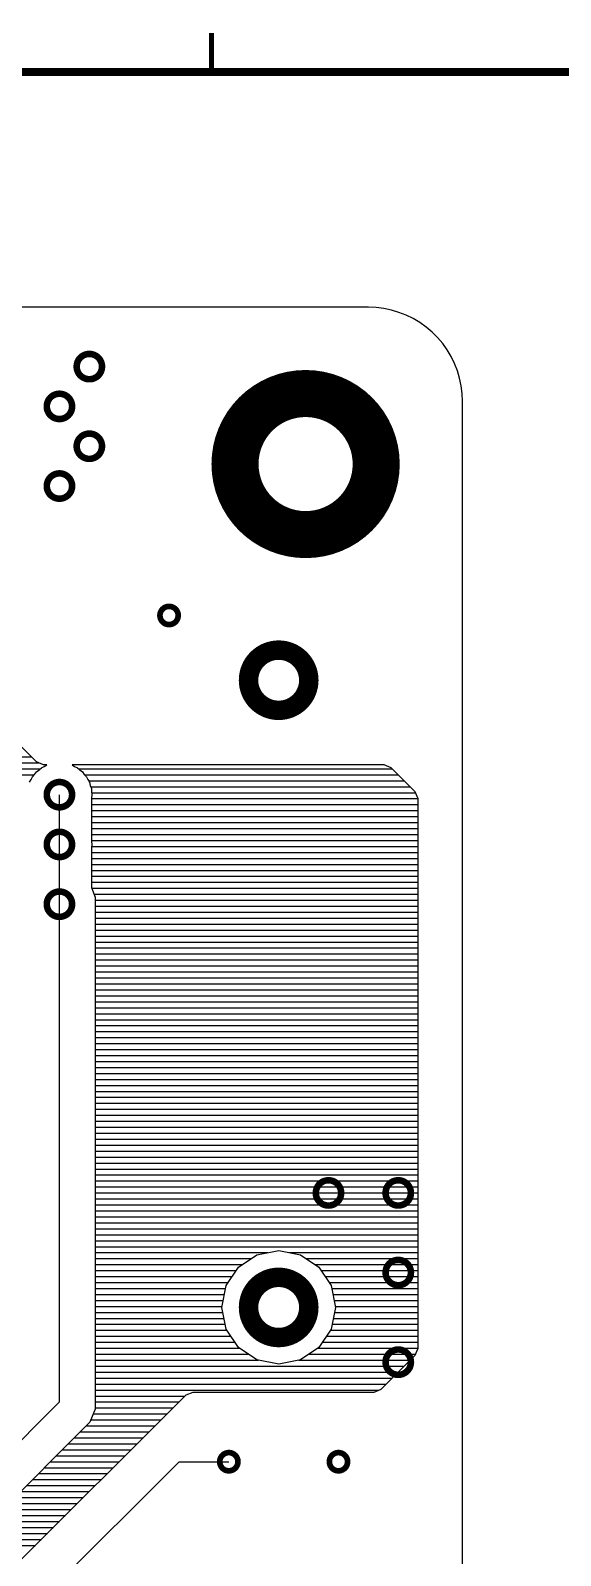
# Model space of a CAD drawing. Extents: x 295 to 953, y 10 to 290.
# Drawn here: x 772.9 to 806.7, y 190.4 to 287.6 of the extents above; entities that cross this region are included whole.
import ezdxf

# ---------------------------------------------------------------- set-up
doc = ezdxf.new("R2010")
doc.units = 0
doc.header["$LTSCALE"] = 5
doc.header["$MEASUREMENT"] = 0
doc.layers.get('0').update_dxf_attribs({"linetype": 'CONTINUOUS', "lineweight": 25})
doc.layers.add('130409_DV-DPH-A6_TOP', color=5, linetype='CONTINUOUS')
doc.layers.add('테두리', color=3, linetype='CONTINUOUS')

# ---------------------------------------------------------------- blocks, each defined once
blk = doc.blocks.new('C')
at = {"layer": '테두리'}
for points, const_width in [([(307.5, 287.5), (307.5, 285)], 0.3), ([(15, 285), (15, 15), (405, 15), (405, 285), (15, 285)], 0.5)]:
    blk.add_lwpolyline(points, dxfattribs=dict(at, const_width=const_width))

msp = doc.modelspace()

# ---------------------------------------------------------------- linework, layer by layer
for points, const_width in [([(775.885, 266.215, 1), (777.5, 266.215, 1)], 0.417), ([(785.975, 259.997, 1), (794.974, 259.997, 1)], 3), ([(773.98, 263.675, 1), (775.595, 263.675, 1)], 0.417), ([(775.885, 261.135, 1), (777.5, 261.135, 1)], 0.417), ([(773.98, 258.595, 1), (775.595, 258.595, 1)], 0.417), ([(781.192, 250.34, 1), (782.353, 250.34, 1)], 0.363), ([(786.837, 246.21, 1), (790.678, 246.21, 1)], 1.24), ([(773.98, 238.91, 1), (775.595, 238.91, 1)], 0.417), ([(773.98, 235.735, 1), (775.595, 235.735, 1)], 0.417), ([(773.98, 231.925, 1), (775.595, 231.925, 1)], 0.417), ([(791.125, 213.51, 1), (792.74, 213.51, 1)], 0.417), ([(795.57, 213.51, 1), (797.185, 213.51, 1)], 0.417), ([(795.57, 208.43, 1), (797.185, 208.43, 1)], 0.417), ([(786.837, 206.205, 1), (790.678, 206.205, 1)], 1.24), ([(795.57, 202.715, 1), (797.185, 202.715, 1)], 0.417), ([(785.002, 196.365, 1), (786.163, 196.365, 1)], 0.363), ([(791.987, 196.365, 1), (793.148, 196.365, 1)], 0.363)]:
    msp.add_lwpolyline(points, format="xyb", close=True, dxfattribs=dict(const_width=const_width))
at = {"layer": '130409_DV-DPH-A6_TOP', "color": 7}
for p, q in [((794.473, 270), (586.477, 270)), ((794.473, 270), (586.477, 270)), ((794.97, 269.979), (794.473, 270)), ((794.97, 269.979), (794.473, 270)), ((795.463, 269.913), (794.97, 269.979)), ((795.463, 269.913), (794.97, 269.979)), ((795.946, 269.812), (795.463, 269.913)), ((795.946, 269.812), (795.463, 269.913)), ((796.423, 269.674), (795.946, 269.812)), ((796.423, 269.674), (795.946, 269.812)), ((796.886, 269.492), (796.423, 269.674)), ((796.886, 269.492), (796.423, 269.674)), ((797.333, 269.273), (796.886, 269.492)), ((797.333, 269.273), (796.886, 269.492)), ((797.754, 269.019), (797.333, 269.273)), ((797.754, 269.019), (797.333, 269.273)), ((798.161, 268.735), (797.754, 269.019)), ((798.161, 268.735), (797.754, 269.019)), ((798.537, 268.41), (798.161, 268.735)), ((798.537, 268.41), (798.161, 268.735)), ((798.887, 268.059), (798.537, 268.41)), ((798.887, 268.059), (798.537, 268.41)), ((799.212, 267.683), (798.887, 268.059)), ((799.212, 267.683), (798.887, 268.059)), ((799.497, 267.277), (799.212, 267.683)), ((799.497, 267.277), (799.212, 267.683)), ((799.751, 266.855), (799.497, 267.277)), ((799.751, 266.855), (799.497, 267.277)), ((799.969, 266.408), (799.751, 266.855)), ((799.969, 266.408), (799.751, 266.855)), ((800.152, 265.946), (799.969, 266.408)), ((800.152, 265.946), (799.969, 266.408)), ((800.289, 265.468), (800.152, 265.946)), ((800.289, 265.468), (800.152, 265.946)), ((800.391, 264.986), (800.289, 265.468)), ((800.391, 264.986), (800.289, 265.468)), ((800.457, 264.493), (800.391, 264.986)), ((800.457, 264.493), (800.391, 264.986)), ((800.477, 263.995), (800.457, 264.493)), ((800.477, 263.995), (800.457, 264.493)), ((800.477, 75.999), (800.477, 263.995)), ((800.477, 75.999), (800.477, 263.995)), ((773.33, 240.998), (771.16, 243.167)), ((768.422, 241.323), (773.004, 241.323)), ((768.676, 240.942), (773.472, 240.942)), ((768.854, 240.561), (773.563, 240.561)), ((773.208, 240.2), (773.319, 240.373)), ((773.319, 240.373), (773.492, 240.485)), ((773.777, 240.81), (773.33, 240.998)), ((773.492, 240.485), (773.634, 240.632)), ((773.634, 240.632), (773.822, 240.708)), ((773.98, 240.81), (773.777, 240.81)), ((773.822, 240.708), (773.98, 240.81)), ((782.408, 240.815), (775.59, 240.81)), ((775.59, 240.81), (775.748, 240.708)), ((775.748, 240.708), (775.936, 240.632)), ((775.936, 240.632), (776.078, 240.485)), ((776.007, 240.561), (795.997, 240.561)), ((776.078, 240.485), (776.251, 240.373)), ((776.251, 240.373), (776.362, 240.2)), ((795.478, 240.815), (782.408, 240.815)), ((795.925, 240.627), (795.478, 240.815)), ((797.46, 239.093), (795.925, 240.627)), ((768.93, 240.18), (773.182, 240.18)), ((772.872, 239.702), (772.984, 239.87)), ((772.984, 239.87), (773.06, 240.058)), ((773.06, 240.058), (773.208, 240.2)), ((776.362, 240.2), (776.51, 240.058)), ((776.388, 240.18), (796.378, 240.18)), ((776.51, 240.058), (776.586, 239.87)), ((776.586, 239.87), (776.698, 239.702)), ((776.637, 239.799), (796.759, 239.799)), ((776.698, 239.702), (776.738, 239.499)), ((776.738, 239.499), (776.82, 239.311)), ((776.774, 239.418), (797.14, 239.418)), ((776.82, 239.311), (776.82, 239.108)), ((774.788, 235.735), (774.788, 238.91)), ((776.82, 239.108), (776.855, 238.91)), ((776.855, 238.91), (776.82, 238.707)), ((776.82, 238.707), (776.82, 235.933)), ((776.82, 238.656), (797.642, 238.656)), ((776.83, 239.037), (797.485, 239.037)), ((797.648, 238.646), (797.46, 239.093)), ((797.648, 230.02), (797.648, 238.646)), ((776.82, 238.275), (797.648, 238.275)), ((776.82, 237.894), (797.648, 237.894)), ((776.82, 237.513), (797.648, 237.513)), ((776.82, 237.132), (797.648, 237.132)), ((776.82, 236.751), (797.648, 236.751)), ((776.82, 236.37), (797.648, 236.37)), ((774.788, 231.925), (774.788, 235.735)), ((776.82, 235.989), (797.648, 235.989)), ((776.82, 235.933), (776.855, 235.735)), ((776.855, 235.735), (776.82, 235.532)), ((776.82, 235.532), (776.82, 232.992)), ((776.83, 235.608), (797.648, 235.608)), ((776.82, 235.227), (797.648, 235.227)), ((776.82, 234.846), (797.648, 234.846)), ((776.82, 234.465), (797.648, 234.465)), ((776.82, 234.084), (797.648, 234.084)), ((776.82, 233.703), (797.648, 233.703)), ((776.82, 233.322), (797.648, 233.322)), ((776.82, 232.992), (777.074, 232.377)), ((776.84, 232.941), (797.648, 232.941)), ((776.997, 232.56), (797.648, 232.56)), ((774.788, 200.175), (774.788, 231.925)), ((777.074, 232.377), (777.074, 200.627)), ((777.074, 232.179), (797.648, 232.179)), ((777.074, 231.798), (797.648, 231.798)), ((777.074, 231.417), (797.648, 231.417)), ((777.074, 231.036), (797.648, 231.036)), ((777.074, 230.655), (797.648, 230.655)), ((777.074, 230.274), (797.648, 230.274)), ((777.074, 229.893), (797.648, 229.893)), ((797.648, 203.609), (797.648, 230.02)), ((777.074, 229.512), (797.648, 229.512)), ((777.074, 229.131), (797.648, 229.131)), ((777.074, 228.75), (797.648, 228.75)), ((777.074, 228.369), (797.648, 228.369)), ((777.074, 227.988), (797.648, 227.988)), ((777.074, 227.607), (797.648, 227.607)), ((777.074, 227.226), (797.648, 227.226)), ((777.074, 226.845), (797.648, 226.845)), ((777.074, 226.464), (797.648, 226.464)), ((777.074, 226.083), (797.648, 226.083)), ((777.074, 225.702), (797.648, 225.702)), ((777.074, 225.321), (797.648, 225.321)), ((777.074, 224.94), (797.648, 224.94)), ((777.074, 224.559), (797.648, 224.559)), ((777.074, 224.178), (797.648, 224.178)), ((777.074, 223.797), (797.648, 223.797)), ((777.074, 223.416), (797.648, 223.416)), ((777.074, 223.035), (797.648, 223.035)), ((777.074, 222.654), (797.648, 222.654)), ((777.074, 222.273), (797.648, 222.273)), ((777.074, 221.892), (797.648, 221.892)), ((777.074, 221.511), (797.648, 221.511)), ((777.074, 221.13), (797.648, 221.13)), ((777.074, 220.749), (797.648, 220.749)), ((777.074, 220.368), (797.648, 220.368)), ((777.074, 219.987), (797.648, 219.987)), ((777.074, 219.606), (797.648, 219.606)), ((777.074, 219.225), (797.648, 219.225)), ((777.074, 218.844), (797.648, 218.844)), ((777.074, 218.463), (797.648, 218.463)), ((777.074, 218.082), (797.648, 218.082)), ((777.074, 217.701), (797.648, 217.701)), ((777.074, 217.32), (797.648, 217.32)), ((777.074, 216.939), (797.648, 216.939)), ((777.074, 216.558), (797.648, 216.558)), ((777.074, 216.177), (797.648, 216.177)), ((777.074, 215.796), (797.648, 215.796)), ((777.074, 215.415), (797.648, 215.415)), ((777.074, 215.034), (797.648, 215.034)), ((777.074, 214.653), (797.648, 214.653)), ((777.074, 214.272), (797.648, 214.272)), ((777.074, 213.891), (797.648, 213.891)), ((777.074, 213.51), (797.648, 213.51)), ((777.074, 213.129), (797.648, 213.129)), ((777.074, 212.748), (797.648, 212.748)), ((777.074, 212.367), (797.648, 212.367)), ((777.074, 211.986), (797.648, 211.986)), ((777.074, 211.605), (797.648, 211.605)), ((777.074, 211.224), (797.648, 211.224)), ((777.074, 210.843), (797.648, 210.843)), ((777.074, 210.462), (797.648, 210.462)), ((777.074, 210.081), (797.648, 210.081)), ((777.074, 209.7), (788.072, 209.7)), ((777.074, 209.319), (787.005, 209.319)), ((786.192, 208.77), (787.366, 209.558)), ((787.366, 209.558), (788.758, 209.832)), ((788.758, 209.832), (790.144, 209.558)), ((789.438, 209.7), (797.648, 209.7)), ((790.144, 209.558), (791.318, 208.77)), ((790.505, 209.319), (797.648, 209.319)), ((777.074, 208.938), (786.436, 208.938)), ((777.074, 208.557), (786.045, 208.557)), ((777.074, 208.176), (785.791, 208.176)), ((785.405, 207.597), (786.192, 208.77)), ((791.074, 208.938), (797.648, 208.938)), ((791.318, 208.77), (792.105, 207.597)), ((791.465, 208.557), (797.648, 208.557)), ((791.719, 208.176), (797.648, 208.176)), ((777.074, 207.795), (785.537, 207.795)), ((777.074, 207.414), (785.369, 207.414)), ((785.13, 206.205), (785.405, 207.597)), ((791.973, 207.795), (797.648, 207.795)), ((792.105, 207.597), (792.38, 206.205)), ((792.141, 207.414), (797.648, 207.414)), ((777.074, 207.033), (785.293, 207.033)), ((777.074, 206.652), (785.217, 206.652)), ((777.074, 206.271), (785.141, 206.271)), ((792.217, 207.033), (797.648, 207.033)), ((792.293, 206.652), (797.648, 206.652)), ((792.369, 206.271), (797.648, 206.271)), ((777.074, 205.89), (785.191, 205.89)), ((777.074, 205.509), (785.268, 205.509)), ((785.405, 204.818), (785.13, 206.205)), ((792.38, 206.205), (792.105, 204.818)), ((792.242, 205.509), (797.648, 205.509)), ((792.319, 205.89), (797.648, 205.89)), ((777.074, 205.128), (785.344, 205.128)), ((777.074, 204.747), (785.456, 204.747)), ((777.074, 204.366), (785.71, 204.366)), ((786.192, 203.645), (785.405, 204.818)), ((792.105, 204.818), (791.318, 203.645)), ((791.8, 204.366), (797.648, 204.366)), ((792.054, 204.747), (797.648, 204.747)), ((792.166, 205.128), (797.648, 205.128)), ((777.074, 203.985), (785.964, 203.985)), ((777.074, 203.604), (786.253, 203.604)), ((787.366, 202.857), (786.192, 203.645)), ((791.318, 203.645), (790.144, 202.857)), ((791.257, 203.604), (797.642, 203.604)), ((791.546, 203.985), (797.648, 203.985)), ((797.46, 203.162), (797.648, 203.609)), ((777.074, 203.223), (786.827, 203.223)), ((777.074, 202.842), (787.462, 202.842)), ((777.074, 202.461), (796.759, 202.461)), ((788.758, 202.583), (787.366, 202.857)), ((790.144, 202.857), (788.758, 202.583)), ((790.048, 202.842), (797.14, 202.842)), ((790.683, 203.223), (797.485, 203.223)), ((795.29, 200.993), (797.46, 203.162)), ((777.074, 202.08), (796.378, 202.08)), ((777.074, 201.699), (795.997, 201.699)), ((771.613, 189.38), (782.855, 200.622)), ((777.074, 201.318), (795.616, 201.318)), ((777.074, 200.937), (795.148, 200.937)), ((777.074, 200.627), (777.074, 199.718)), ((777.074, 200.556), (782.783, 200.556)), ((782.855, 200.622), (783.302, 200.81)), ((783.302, 200.81), (794.843, 200.81)), ((794.843, 200.81), (795.29, 200.993)), ((767.168, 192.555), (774.788, 200.175)), ((777.074, 199.718), (776.723, 198.88)), ((776.941, 199.413), (781.64, 199.413)), ((777.074, 200.175), (782.402, 200.175)), ((777.074, 199.794), (782.021, 199.794)), ((776.723, 198.88), (768.458, 190.614)), ((776.494, 198.651), (780.878, 198.651)), ((776.784, 199.032), (781.259, 199.032)), ((775.351, 197.508), (779.735, 197.508)), ((775.732, 197.889), (780.116, 197.889)), ((776.113, 198.27), (780.497, 198.27)), ((774.589, 196.746), (778.973, 196.746)), ((774.97, 197.127), (779.354, 197.127)), ((770.343, 184.3), (782.408, 196.365)), ((773.446, 195.603), (777.83, 195.603)), ((773.827, 195.984), (778.211, 195.984)), ((774.208, 196.365), (778.592, 196.365)), ((782.408, 196.365), (785.583, 196.365)), ((772.684, 194.841), (777.068, 194.841)), ((773.065, 195.222), (777.449, 195.222)), ((771.541, 193.698), (775.925, 193.698)), ((771.922, 194.079), (776.306, 194.079)), ((772.303, 194.46), (776.687, 194.46)), ((770.779, 192.936), (775.163, 192.936)), ((771.16, 193.317), (775.544, 193.317)), ((769.636, 191.793), (774.02, 191.793)), ((770.017, 192.174), (774.401, 192.174)), ((770.398, 192.555), (774.782, 192.555)), ((768.874, 191.031), (773.258, 191.031)), ((769.255, 191.412), (773.639, 191.412))]:
    msp.add_line(p, q, dxfattribs=at)

# ---------------------------------------------------------------- block references
msp.add_blockref('C', (476.978, 0))

doc.saveas('drawing.dxf')
